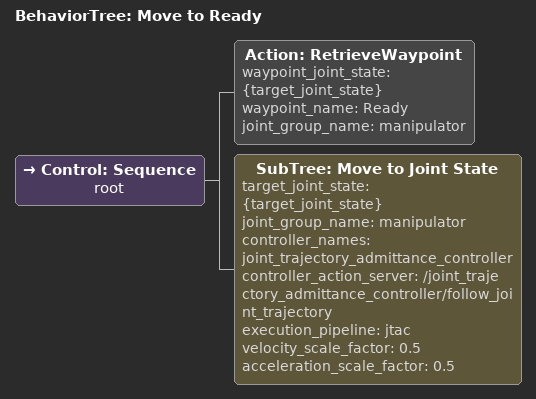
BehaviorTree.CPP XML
<?xml version="1.0" encoding="UTF-8" ?>
<root BTCPP_format="4" main_tree_to_execute="Move to Ready">
  <BehaviorTree ID="Move to Ready">
    <Control ID="Sequence" name="root">
      <Action
        ID="RetrieveWaypoint"
        waypoint_joint_state="{target_joint_state}"
        waypoint_name="Ready"
        joint_group_name="manipulator"
      />
      <SubTree
        ID="Move to Joint State"
        target_joint_state="{target_joint_state}"
        joint_group_name="manipulator"
        controller_names="joint_trajectory_admittance_controller"
        controller_action_server="/joint_trajectory_admittance_controller/follow_joint_trajectory"
        execution_pipeline="jtac"
        velocity_scale_factor="0.5"
        acceleration_scale_factor="0.5"
      />
    </Control>
  </BehaviorTree>
</root>
